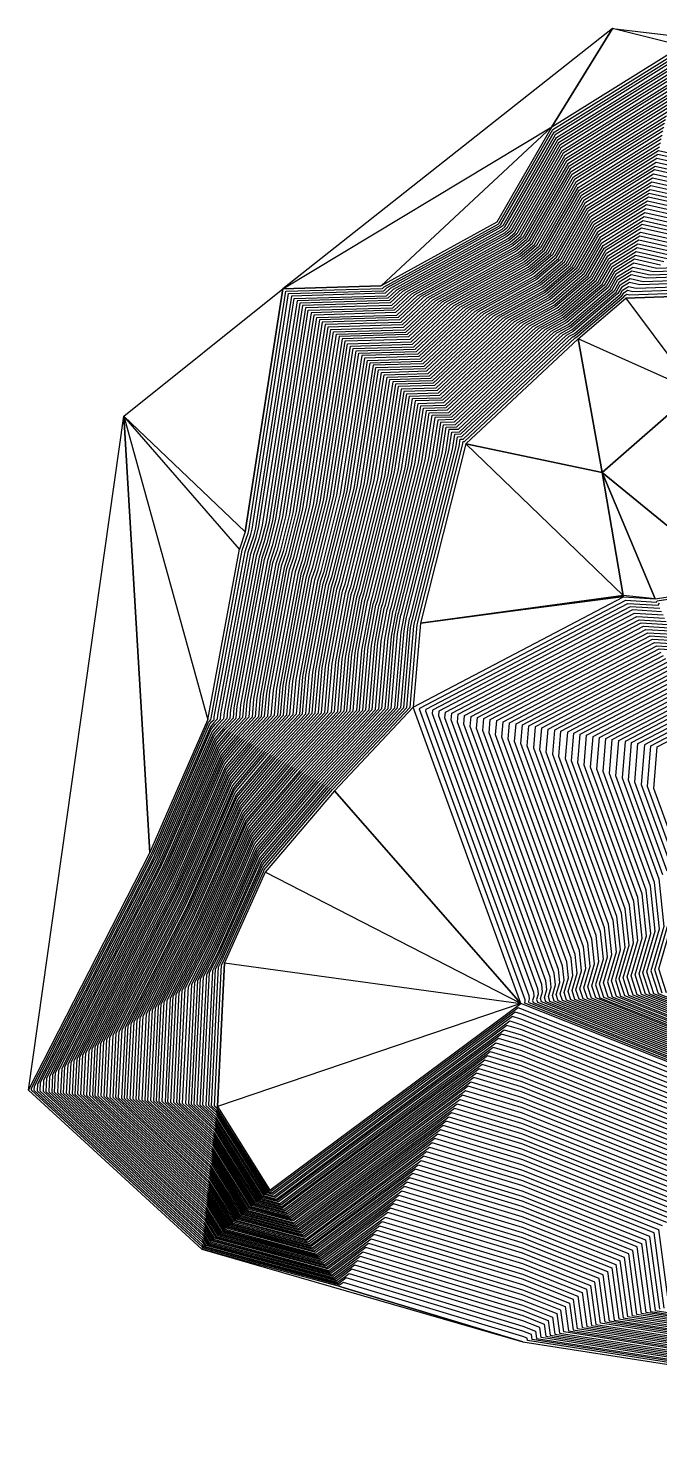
# Model space of a CAD drawing. Extents: x 7084 to 11035, y 13750 to 16729.
# Drawn here: x 7084 to 8402, y 13750 to 16729 of the extents above; entities that cross this region are included whole.
import ezdxf

# ---------------------------------------------------------------- set-up
doc = ezdxf.new("R2010")
doc.units = 0
doc.layers.add('Default', color=7, linetype='Continuous')

msp = doc.modelspace()

# ---------------------------------------------------------------- linework, layer by layer
at = {"layer": 'Default'}
for points in [[(7337.6, 15006.9), (7283.3, 15919.5), (7615.6, 16185.5), (7537, 15677.8), (7524.9, 15641.5), (7283.3, 15919.5), (7337.6, 15006.9), (7458.5, 15284.9), (7524.9, 15641.5), (7283.3, 15919.5), (7537, 15677.8), (7615.6, 16185.5), (7821, 16191.5), (7615.6, 16185.5), (8177.4, 16523.9), (8062.6, 16324.5), (7821, 16191.5), (8177.4, 16523.9), (8304.3, 16729.4), (10497.4, 16469.5)], [(8449.3, 16693.2), (8304.3, 16729.4), (7615.6, 16185.5), (8177.4, 16523.9), (8062.6, 16324.5)], [(8449.3, 16693.2), (8304.3, 16729.4), (8177.4, 16523.9), (7821, 16191.5)], [(8177.4, 16523.9), (8449.3, 16693.2)], [(8929.6, 13862.8), (8126.5, 13987.8), (8125.9, 13992.9), (8116.9, 13996.4), (7742.2, 14109.5), (7734.1, 14103.5), (7448.6, 14180.8), (7446.9, 14183.5), (7090, 14510.8), (7090.2, 14515.4), (7340, 15003.4), (7341.3, 15006.3), (7460.3, 15280.1), (7462.5, 15282.7), (7465.1, 15285.4), (7465.3, 15288.1), (7530.7, 15639.2), (7542.6, 15674.9), (7544.1, 15680.6), (7621.4, 16180.5), (7823.7, 16186.4), (7827.3, 16189.8), (8065.2, 16320.7), (8066.8, 16322.1), (8179.8, 16518.4), (8447.5, 16685.1)], [(8926.6, 13867), (8136.1, 13990), (8134.7, 14000.2), (8116.9, 14007.3), (7748, 14118.6), (7731.8, 14106.6), (7450.8, 14182.7), (7447.4, 14188.1), (7096, 14510.3), (7096.5, 14519.5), (7342.4, 14999.9), (7345, 15005.7), (7462.2, 15275.2), (7466.6, 15280.4), (7471.7, 15285.8), (7472.1, 15291.2), (7536.6, 15636.8), (7548.3, 15671.9), (7551.2, 15683.4), (7627.3, 16175.5), (7826.4, 16181.4), (7833.6, 16188.1), (8067.9, 16317), (8070.9, 16319.6), (8182.2, 16512.9), (8445.7, 16676.9)], [(8443.9, 16668.8), (8184.6, 16507.4), (8075.1, 16317.2), (8070.5, 16313.3), (7840, 16186.4), (7829.1, 16176.3), (7633.2, 16170.5), (7558.3, 15686.3), (7553.9, 15669), (7542.4, 15634.4), (7479, 15294.3), (7478.3, 15286.2), (7470.7, 15278.1), (7464, 15270.3), (7348.8, 15005.1), (7344.8, 14996.3), (7102.8, 14523.6), (7102.1, 14509.8), (7447.9, 14192.7), (7452.9, 14184.6), (7729.6, 14109.7), (7753.8, 14127.7), (8116.8, 14018.1), (8143.5, 14007.5), (8145.6, 13992.3), (8923.6, 13871.2)], [(7109.1, 14527.7), (7347.2, 14992.8), (7352.5, 15004.5), (7465.9, 15265.4), (7474.8, 15275.8), (7484.9, 15286.6), (7485.8, 15297.4), (7548.2, 15632), (7559.5, 15666), (7565.4, 15689.1), (7639.1, 16165.5), (7831.9, 16171.2), (7846.3, 16184.7), (8073.1, 16309.5), (8079.2, 16314.7), (8187, 16501.9), (8442.1, 16660.7)], [(8440.3, 16652.6), (8189.3, 16496.4), (8083.4, 16312.3), (8075.7, 16305.8), (7852.6, 16183), (7834.6, 16166.1), (7645, 16160.6), (7572.5, 15691.9), (7565.2, 15663.1), (7554, 15629.6), (7492.7, 15300.5), (7491.5, 15287), (7478.8, 15273.6), (7467.7, 15260.5), (7356.2, 15003.9), (7349.6, 14989.2), (7115.4, 14531.8), (7114.3, 14508.7), (7448.9, 14201.9), (7457.3, 14188.4), (7725, 14115.9), (7765.3, 14145.9), (8116.7, 14039.9), (8161.2, 14022.2), (8164.7, 13996.8), (8917.6, 13879.7)], [(8438.5, 16644.5), (8191.7, 16490.9), (8087.5, 16309.9), (8078.3, 16302), (7859, 16181.3), (7837.3, 16161.1), (7650.8, 16155.6), (7579.6, 15694.7), (7570.8, 15660.1), (7559.8, 15627.2), (7499.5, 15303.6), (7498.1, 15287.4), (7482.9, 15271.3), (7469.5, 15255.6), (7359.9, 15003.2), (7352, 14985.7), (7121.7, 14535.9), (7120.3, 14508.2), (7449.4, 14206.5), (7459.5, 14190.3), (7722.7, 14119), (7771.1, 14155), (8116.6, 14050.7), (8170.1, 14029.5), (8174.2, 13999.1), (8914.6, 13883.9)], [(8434.9, 16628.3), (8196.5, 16479.9), (8095.8, 16305), (8083.5, 16294.6), (7871.6, 16178), (7842.7, 16150.9), (7662.6, 16145.6), (7593.7, 15700.4), (7582.1, 15654.3), (7571.5, 15622.5), (7513.2, 15309.8), (7511.3, 15288.2), (7491.1, 15266.7), (7473.2, 15245.8), (7367.3, 15002), (7356.8, 14978.6), (7134.3, 14544), (7132.5, 14507.1), (7450.3, 14215.6), (7463.9, 14194.1), (7718.2, 14125.2), (7782.7, 14173.2), (8116.5, 14072.5), (8187.8, 14044.2), (8193.3, 14003.6), (8908.5, 13892.3)], [(8436.7, 16636.4), (8194.1, 16485.4), (8091.7, 16307.4), (8080.9, 16298.3), (7865.3, 16179.7), (7840, 16156), (7656.7, 16150.6), (7586.6, 15697.6), (7576.4, 15657.2), (7565.6, 15624.9), (7506.3, 15306.7), (7504.7, 15287.8)], [(8905.5, 13896.5), (8202.8, 14005.9), (8196.6, 14051.5), (8116.4, 14083.4), (7788.5, 14182.3), (7715.9, 14128.3), (7466.1, 14196), (7450.8, 14220.2), (7138.5, 14506.6), (7140.6, 14548.1), (7359.2, 14975.1), (7371, 15001.4), (7475.1, 15240.9), (7495.1, 15264.4), (7517.9, 15288.7), (7520, 15312.9), (7577.3, 15620.1), (7587.7, 15651.3), (7600.8, 15703.2), (7668.5, 16140.6), (7845.5, 16145.8), (7878, 16176.3), (8086.2, 16290.8), (8100, 16302.6), (8198.9, 16474.4), (8433.1, 16620.2)], [(8431.3, 16612.1), (8201.3, 16468.9), (8104.1, 16300.1), (8088.8, 16287.1), (7884.3, 16174.6), (7848.2, 16140.7), (7674.4, 16135.6), (7607.9, 15706), (7593.3, 15648.4), (7583.1, 15617.7), (7526.9, 15316), (7524.6, 15289.1), (7499.2, 15262.2), (7476.9, 15236), (7374.7, 15000.8), (7361.6, 14971.6), (7146.9, 14552.2), (7144.6, 14506.1), (7451.3, 14224.8), (7468.2, 14197.9), (7713.6, 14131.4), (7794.3, 14191.4), (8116.3, 14094.2), (8205.5, 14058.9), (8212.4, 14008.1), (8902.5, 13900.7)], [(8429.5, 16604), (8203.7, 16463.4), (8108.3, 16297.7), (8091.4, 16283.3), (7890.6, 16172.9), (7850.9, 16135.7), (7680.3, 16130.6), (7615, 15708.9), (7598.9, 15645.4), (7588.9, 15615.3), (7533.7, 15319.1), (7531.2, 15289.5), (7503.3, 15259.9), (7478.8, 15231.1), (7378.4, 15000.2), (7364, 14968), (7153.2, 14556.3), (7150.7, 14505.6), (7451.8, 14229.4), (7470.4, 14199.8), (7711.3, 14134.5), (7800.1, 14200.5)], [(8896.5, 13909.1), (8231.4, 14012.6), (8223.1, 14073.5), (8116.2, 14116), (7805.9, 14209.6), (7709.1, 14137.6), (7472.6, 14201.7), (7452.3, 14234), (7156.8, 14505), (7159.5, 14560.4), (7366.4, 14964.5), (7382.1, 14999.5), (7480.6, 15226.2), (7507.4, 15257.6), (7537.8, 15289.9), (7540.5, 15322.2), (7594.7, 15612.9), (7604.6, 15642.5), (7622.1, 15711.7), (7686.1, 16125.7), (7853.6, 16130.6), (7897, 16171.2), (8094, 16279.6), (8112.4, 16295.3), (8206, 16457.9), (8427.7, 16595.9)], [(8425.9, 16587.8), (8208.4, 16452.4), (8116.6, 16292.8), (8096.6, 16275.8), (7903.3, 16169.5), (7856.3, 16125.5), (7692, 16120.7), (7629.2, 15714.5), (7610.2, 15639.6), (7600.5, 15610.6), (7547.4, 15325.3), (7544.4, 15290.3), (7511.4, 15255.3), (7482.5, 15221.3), (7385.8, 14998.9), (7368.8, 14960.9), (7165.8, 14564.5), (7162.8, 14504.5), (7452.8, 14238.6), (7474.8, 14203.6), (7706.8, 14140.7)], [(8422.3, 16571.6), (8213.2, 16441.4), (8124.9, 16288), (8101.8, 16268.4), (7916, 16166.1), (7861.8, 16115.3), (7703.8, 16110.7), (7643.4, 15720.2), (7621.5, 15633.7), (7612.2, 15605.8), (7561.1, 15331.5), (7557.6, 15291.1), (7519.6, 15250.8), (7486.2, 15211.6), (7393.2, 14997.7), (7373.6, 14953.9), (7178.4, 14572.6), (7175, 14503.5), (7453.8, 14247.8), (7479.2, 14207.4), (7702.2, 14147), (7823.2, 14236.9), (8116, 14148.6), (8249.7, 14095.5), (8260.1, 14019.4), (8887.5, 13921.8)], [(8424.1, 16579.7), (8210.8, 16446.9), (8120.7, 16290.4), (8099.2, 16272.1), (7909.6, 16167.8), (7859.1, 16120.4), (7697.9, 16115.7), (7636.3, 15717.3), (7615.8, 15636.6), (7606.4, 15608.2), (7554.2, 15328.4), (7551, 15290.7), (7515.5, 15253)], [(8420.5, 16563.5), (8215.6, 16435.9), (8129, 16285.5), (8104.5, 16264.6), (7922.3, 16164.4), (7864.5, 16110.3), (7709.7, 16105.7), (7650.5, 15723), (7627.1, 15630.7), (7618, 15603.4), (7567.9, 15334.6), (7564.2, 15291.5), (7523.6, 15248.5), (7488, 15206.7), (7396.9, 14997.1), (7376, 14950.3), (7184.7, 14576.7), (7181, 14502.9), (7454.3, 14252.3), (7481.4, 14209.3), (7700, 14150.1), (7829, 14246), (8116, 14159.4), (8258.5, 14102.9), (8269.6, 14021.7), (8884.4, 13926)], [(8881.4, 13930.2), (8279.1, 14023.9), (8267.4, 14110.2), (8115.9, 14170.3), (7834.8, 14255.1), (7697.7, 14153.2), (7483.5, 14211.2), (7454.8, 14256.9), (7187.1, 14502.4), (7191, 14580.8), (7378.4, 14946.8), (7400.6, 14996.5), (7489.8, 15201.8), (7527.7, 15246.2), (7570.8, 15291.9), (7574.7, 15337.7), (7623.8, 15601), (7632.7, 15627.8), (7657.5, 15725.8), (7715.5, 16100.7), (7867.2, 16105.2), (7928.6, 16162.7), (8107.1, 16260.9), (8133.2, 16283.1), (8218, 16430.4), (8418.7, 16555.4)], [(8878.4, 13934.4), (8288.7, 14026.2), (8276.2, 14117.5), (8115.8, 14181.2), (7840.6, 14264.2), (7695.4, 14156.3), (7485.7, 14213.1), (7455.3, 14261.5), (7193.2, 14501.9), (7197.3, 14584.9), (7380.8, 14943.3), (7404.3, 14995.8), (7491.7, 15196.9), (7531.8, 15243.9), (7577.4, 15292.4), (7581.6, 15340.8), (7629.6, 15598.6), (7638.4, 15624.9), (7664.6, 15728.6), (7721.4, 16095.7), (7870, 16100.1), (7934.9, 16161), (8109.7, 16257.1), (8137.3, 16280.7), (8220.3, 16424.9), (8416.9, 16547.2)], [(7199.3, 14501.3), (7203.6, 14589), (7383.2, 14939.7), (7408, 14995.2), (7493.5, 15192), (7535.9, 15241.6), (7584, 15292.8), (7588.4, 15343.9), (7635.4, 15596.3), (7644, 15621.9), (7671.7, 15731.5), (7727.3, 16090.8), (7872.7, 16095), (7941.3, 16159.3), (8112.3, 16253.4), (8141.5, 16278.2), (8222.7, 16419.4), (8415.1, 16539.1)], [(8413.3, 16531), (8225.1, 16413.9), (8145.6, 16275.8), (8114.9, 16249.7), (7947.6, 16157.6), (7875.4, 16090), (7733.2, 16085.8), (7678.8, 15734.3), (7649.6, 15619), (7641.3, 15593.9), (7595.3, 15347), (7590.6, 15293.2), (7539.9, 15239.4), (7495.4, 15187.1), (7411.7, 14994.6), (7385.6, 14936.2), (7209.9, 14593.1), (7205.3, 14500.8), (7456.3, 14270.7), (7490.1, 14216.9), (7690.9, 14162.5), (7852.2, 14282.4), (8115.7, 14202.9), (8293.9, 14132.2), (8307.7, 14030.7), (8872.4, 13942.8)], [(8411.5, 16522.9), (8227.5, 16408.4), (8149.8, 16273.4), (8117.5, 16245.9), (7953.9, 16155.9), (7878.1, 16084.9), (7739.1, 16080.8), (7685.9, 15737.1), (7655.3, 15616), (7647.1, 15591.5), (7602.1, 15350.1), (7597.2, 15293.6), (7544, 15237.1), (7497.2, 15182.2), (7415.4, 14994), (7388, 14932.6), (7216.2, 14597.2), (7211.4, 14500.3), (7456.8, 14275.3), (7492.3, 14218.8), (7688.6, 14165.6), (7858, 14291.5), (8115.6, 14213.8), (8302.8, 14139.5), (8317.3, 14033), (8869.4, 13947)], [(8409.7, 16514.8), (8229.9, 16402.9), (8153.9, 16270.9), (8120.1, 16242.2), (7960.3, 16154.2), (7880.8, 16079.8), (7745, 16075.8), (7693, 15739.9), (7660.9, 15613.1), (7652.9, 15589.1), (7608.9, 15353.2), (7603.9, 15294), (7548.1, 15234.8), (7499.1, 15177.3), (7419.1, 14993.4), (7390.4, 14929.1), (7222.5, 14601.3), (7217.5, 14499.8), (7457.3, 14279.9), (7494.5, 14220.7), (7686.3, 14168.7), (7863.8, 14300.6)], [(8863.4, 13955.5), (8336.3, 14037.5), (8320.4, 14154.2), (8115.5, 14235.5), (7869.6, 14309.7), (7684, 14171.8), (7496.6, 14222.6), (7457.8, 14284.5), (7223.5, 14499.2), (7228.8, 14605.3), (7392.8, 14925.6), (7422.8, 14992.8), (7500.9, 15172.4), (7552.2, 15232.5), (7610.5, 15294.4), (7615.8, 15356.3), (7658.7, 15586.7), (7666.5, 15610.1), (7700.1, 15742.8), (7750.8, 16070.8), (7883.6, 16074.7), (7966.6, 16152.5), (8122.8, 16238.4), (8158.1, 16268.5), (8232.3, 16397.4), (8407.9, 16506.7)], [(8860.4, 13959.7), (8345.9, 14039.7), (8329.3, 14161.5), (8115.4, 14246.4), (7875.3, 14318.8), (7681.8, 14174.9), (7498.8, 14224.5), (7458.3, 14289), (7229.6, 14498.7), (7235.2, 14609.4), (7395.2, 14922), (7426.5, 14992.2), (7502.8, 15167.5), (7556.2, 15230.3), (7617.1, 15294.8), (7622.6, 15359.4), (7664.5, 15584.3), (7672.1, 15607.2), (7707.2, 15745.6), (7756.7, 16065.8), (7886.3, 16069.6), (7972.9, 16150.8), (8125.4, 16234.7), (8162.2, 16266.1), (8234.7, 16391.9), (8406.1, 16498.6)], [(8854.3, 13968.1), (8365, 14044.3), (8347, 14176.2), (8115.3, 14268.1), (7886.9, 14337), (7677.2, 14181.1), (7503.2, 14228.3), (7459.3, 14298.2), (7241.8, 14497.7), (7247.8, 14617.6), (7400, 14915), (7434, 14990.9), (7506.5, 15157.7), (7564.4, 15225.7), (7630.3, 15295.7), (7636.3, 15365.6), (7676.2, 15579.6), (7683.4, 15601.3), (7721.4, 15751.2), (7768.5, 16055.9), (7891.7, 16059.5), (7985.6, 16147.4), (8130.6, 16227.2), (8170.5, 16261.2), (8239.4, 16380.9), (8402.5, 16482.4)], [(8128, 16231), (8166.4, 16263.6), (8237, 16386.4), (8404.3, 16490.5)], [(8851.3, 13972.3), (8374.5, 14046.5), (8355.8, 14183.5), (8115.2, 14279), (7892.7, 14346.1), (7674.9, 14184.2), (7505.4, 14230.2), (7459.8, 14302.8), (7247.8, 14497.1), (7254.1, 14621.7), (7402.4, 14911.4), (7437.7, 14990.3), (7508.3, 15152.8), (7568.5, 15223.4), (7636.9, 15296.1), (7643.1, 15368.7), (7682, 15577.2), (7689, 15598.4), (7728.4, 15754.1), (7774.4, 16050.9), (7894.5, 16054.4), (7991.9, 16145.7), (8133.2, 16223.5), (8174.7, 16258.8), (8241.8, 16375.4), (8400.7, 16474.3), (8605.6, 16428.4)], [(8598.4, 16421.5), (8399, 16466.2), (8244.2, 16369.9), (8178.9, 16256.3), (8135.8, 16219.7), (7998.3, 16144), (7897.2, 16049.3), (7780.2, 16045.9), (7735.5, 15756.9), (7694.7, 15595.4), (7687.8, 15574.8), (7650, 15371.8), (7643.5, 15296.5), (7572.5, 15221.1), (7510.1, 15147.9), (7441.4, 14989.7), (7404.8, 14907.9), (7260.4, 14625.8), (7253.9, 14496.6), (7460.3, 14307.4), (7507.6, 14232.1), (7672.6, 14187.3), (7898.5, 14355.2), (8115.2, 14289.9), (8364.7, 14190.9), (8384, 14048.8), (8848.3, 13976.5)], [(8591.2, 16414.6), (8397.2, 16458.1), (8246.6, 16364.4), (8183, 16253.9), (8138.4, 16216), (8004.6, 16142.3), (7899.9, 16044.2), (7786.1, 16040.9), (7742.6, 15759.7), (7700.3, 15592.5), (7693.6, 15572.4), (7656.8, 15374.9), (7650.1, 15296.9), (7576.6, 15218.9), (7512, 15143.1), (7445.1, 14989.1), (7407.2, 14904.3), (7266.7, 14629.9), (7260, 14496.1), (7460.7, 14312), (7509.8, 14234), (7670.4, 14190.4), (7904.3, 14364.3), (8115.1, 14300.7), (8373.5, 14198.2), (8393.6, 14051), (8845.3, 13980.7)], [(8403.1, 14053.3), (8382.4, 14205.5), (8115, 14311.6), (7910.1, 14373.4), (7668.1, 14193.5), (7511.9, 14235.9), (7461.2, 14316.6), (7266.1, 14495.6), (7273, 14634), (7409.6, 14900.8), (7448.8, 14988.5), (7513.8, 15138.2), (7580.7, 15216.6), (7656.7, 15297.3), (7663.6, 15378), (7699.4, 15570), (7705.9, 15589.6), (7749.7, 15762.5), (7792, 16035.9), (7902.6, 16039.2), (8010.9, 16140.6), (8141.1, 16212.2), (8187.2, 16251.5), (8249, 16358.8), (8395.4, 16450), (8584, 16407.7)], [(8412.6, 14055.6), (8391.2, 14212.9), (8115, 14322.5), (7915.9, 14382.5), (7665.8, 14196.7), (7514.1, 14237.7), (7461.7, 14321.2), (7272.1, 14495), (7279.3, 14638), (7412, 14897.3), (7452.5, 14987.8), (7515.7, 15133.3), (7584.7, 15214.3), (7663.3, 15297.7), (7670.5, 15381.1), (7705.2, 15567.7), (7711.6, 15586.6), (7756.8, 15765.4), (7797.9, 16030.9), (7905.3, 16034.1), (8017.3, 16139), (8143.7, 16208.5), (8191.3, 16249), (8251.3, 16353.3), (8393.6, 16441.9), (8576.9, 16400.8)], [(8569.7, 16393.9), (8391.8, 16433.8), (8253.7, 16347.8), (8195.5, 16246.6), (8146.3, 16204.8), (8023.6, 16137.3), (7908.1, 16029), (7803.8, 16025.9), (7763.9, 15768.2), (7717.2, 15583.7), (7711.1, 15565.3), (7677.3, 15384.2), (7669.9, 15298.1), (7588.8, 15212), (7517.5, 15128.4), (7456.2, 14987.2), (7414.4, 14893.7), (7285.6, 14642.1), (7278.2, 14494.5), (7462.2, 14325.8), (7516.3, 14239.6), (7663.5, 14199.8), (7921.7, 14391.7), (8114.9, 14333.4), (8400.1, 14220.2), (8422.2, 14057.8)], [(8408.9, 14227.5), (8114.8, 14344.2), (7927.4, 14400.8), (7661.3, 14202.9), (7518.5, 14241.5), (7462.7, 14330.3), (7284.3, 14494), (7291.9, 14646.2), (7416.8, 14890.2), (7459.9, 14986.6), (7519.4, 15123.5), (7592.9, 15209.7), (7676.6, 15298.5), (7684.2, 15387.3), (7716.9, 15562.9), (7722.8, 15580.7), (7771, 15771), (7809.7, 16021), (7910.8, 16023.9), (8029.9, 16135.6), (8148.9, 16201), (8199.6, 16244.2), (8256.1, 16342.3), (8390, 16425.7), (8562.5, 16387)], [(8417.7, 14234.8), (8114.8, 14355.1), (7933.2, 14409.9), (7659, 14206), (7520.7, 14243.4), (7463.2, 14334.9), (7290.3, 14493.5), (7298.2, 14650.3), (7419.2, 14886.7), (7463.6, 14986), (7521.2, 15118.6), (7597, 15207.5), (7683.2, 15298.9), (7691, 15390.4), (7722.7, 15560.5), (7728.5, 15577.8), (7778.1, 15773.8), (7815.5, 16016), (7913.5, 16018.9), (8036.3, 16133.9), (8151.5, 16197.3), (8203.8, 16241.7), (8258.5, 16336.8), (8388.2, 16417.5), (8555.3, 16380.1)], [(8426.6, 14242.2), (8114.7, 14366), (7939, 14419), (7656.7, 14209.1), (7522.9, 14245.3), (7463.7, 14339.5), (7296.4, 14492.9), (7304.5, 14654.4), (7421.6, 14883.1), (7467.3, 14985.4), (7523.1, 15113.7), (7601, 15205.2), (7689.8, 15299.4), (7697.8, 15393.5), (7728.5, 15558.1), (7734.1, 15574.9), (7785.2, 15776.7), (7821.4, 16011), (7916.2, 16013.8), (8042.6, 16132.2), (8154.1, 16193.5), (8207.9, 16239.3), (8260.9, 16331.3), (8386.4, 16409.4), (8548.1, 16373.2)], [(8444.3, 14256.8), (8114.6, 14387.7), (7950.6, 14437.2), (7652.2, 14215.3), (7527.2, 14249.1), (7464.7, 14348.7), (7308.6, 14491.9), (7317.1, 14662.6), (7426.4, 14876), (7474.7, 14984.1), (7526.8, 15103.9), (7609.2, 15200.6), (7703, 15300.2), (7711.5, 15399.7), (7740.1, 15553.4), (7745.3, 15569), (7799.3, 15782.3), (7833.2, 16001), (7921.7, 16003.6), (8055.3, 16128.8), (8159.4, 16186.1), (8216.2, 16234.4), (8265.7, 16320.3), (8382.8, 16393.2), (8533.7, 16359.4)], [(7471, 14984.8), (7524.9, 15108.8), (7605.1, 15202.9), (7696.4, 15299.8), (7704.7, 15396.6), (7734.3, 15555.7), (7739.7, 15571.9), (7792.3, 15779.5), (7827.3, 16006), (7918.9, 16008.7), (8048.9, 16130.5), (8156.7, 16189.8), (8212.1, 16236.8), (8263.3, 16325.8), (8384.6, 16401.3), (8540.9, 16366.3)], [(8512.1, 16338.7), (8377.4, 16368.9), (8272.8, 16303.8), (8228.7, 16227.1), (8167.2, 16174.8), (8074.3, 16123.7), (7929.8, 15988.4), (7850.8, 15986.1), (7820.6, 15790.8), (7762.2, 15560.1), (7757.6, 15546.2), (7732, 15409.1), (7722.8, 15301.4), (7621.4, 15193.8), (7532.3, 15089.2), (7485.8, 14982.3), (7433.6, 14865.4), (7336, 14674.8), (7326.8, 14490.3), (7466.2, 14362.5), (7533.8, 14254.8), (7645.3, 14224.6), (7968, 14464.5), (8114.4, 14420.3), (8470.8, 14278.8)], [(8505, 16331.8), (8375.6, 16360.8), (8275.2, 16298.3), (8232.8, 16224.7), (8169.8, 16171.1), (8080.6, 16122), (7932.6, 15983.3), (7856.7, 15981.1), (7827.7, 15793.6), (7767.9, 15557.2), (7763.4, 15543.8), (7738.9, 15412.2), (7729.4, 15301.8), (7625.5, 15191.5), (7534.1, 15084.3), (7489.5, 14981.7), (7436, 14861.9), (7342.3, 14678.9), (7332.8, 14489.8), (7466.7, 14367), (7536, 14256.7), (7643.1, 14227.7), (7973.8, 14473.6), (8114.3, 14431.2), (8479.7, 14286.2)], [(7746, 15551), (7751, 15566), (7806.4, 15785.1), (7839.1, 15996), (7924.4, 15998.5), (8061.6, 16127.1), (8162, 16182.3), (8220.4, 16232), (8268, 16314.8), (8381, 16385.1), (8526.5, 16352.5)], [(8519.3, 16345.6), (8379.2, 16377), (8270.4, 16309.3), (8224.5, 16229.5), (8164.6, 16178.6), (8067.9, 16125.4), (7927.1, 15993.5), (7844.9, 15991)], [(8497.8, 16324.9), (8373.8, 16352.7), (8277.6, 16292.8), (8237, 16222.2), (8172.4, 16167.3), (8086.9, 16120.3), (7935.3, 15978.2), (7862.6, 15976.1), (7834.8, 15796.4), (7773.5, 15554.3), (7769.2, 15541.4), (7745.7, 15415.3), (7736, 15302.2), (7629.6, 15189.2), (7536, 15079.4), (7493.2, 14981.1), (7438.4, 14858.4), (7348.6, 14683), (7338.9, 14489.3), (7467.2, 14371.6), (7538.2, 14258.6), (7640.8, 14230.8), (7979.6, 14482.7), (8114.2, 14442), (8488.5, 14293.5)], [(8506.2, 14308.2), (8114.1, 14463.8), (7991.1, 14500.9), (7636.2, 14237), (7542.5, 14262.4), (7468.2, 14380.8), (7351.1, 14488.2), (7361.2, 14691.2), (7443.2, 14851.3), (7500.6, 14979.8), (7539.7, 15069.7), (7637.7, 15184.7), (7749.2, 15303.1), (7759.4, 15421.5), (7780.9, 15536.7), (7784.8, 15548.4), (7849, 15802.1), (7874.4, 15966.1), (7940.7, 15968.1), (8099.6, 16116.9), (8177.7, 16159.9), (8245.3, 16217.4), (8282.3, 16281.8), (8370.2, 16336.5), (8483.4, 16311.1)], [(8515, 14315.5), (8114, 14474.7), (7996.9, 14510), (7634, 14240.1), (7544.7, 14264.3), (7468.7, 14385.4), (7357.1, 14487.7), (7367.5, 14695.3), (7445.6, 14847.8), (7504.3, 14979.2), (7541.5, 15064.8), (7641.8, 15182.4), (7755.9, 15303.5), (7766.2, 15424.6), (7786.7, 15534.3), (7790.4, 15545.4), (7856.1, 15804.9), (7880.2, 15961.1), (7943.4, 15963), (8105.9, 16115.2), (8180.3, 16156.1), (8249.4, 16214.9), (8284.7, 16276.3), (8368.4, 16328.4), (8476.2, 16304.2)], [(8490.6, 16318), (8372, 16344.6), (8280, 16287.3), (8241.1, 16219.8), (8175, 16163.6), (8093.3, 16118.6), (7938, 15973.1), (7868.5, 15971.1), (7841.9, 15799.3), (7779.1, 15551.3), (7775, 15539.1), (7752.5, 15418.4), (7742.6, 15302.7)], [(7631.7, 14243.2), (7546.9, 14266.2), (7469.2, 14390), (7363.2, 14487.2), (7373.8, 14699.3), (7448, 14844.2), (7508.1, 14978.6), (7543.4, 15059.9), (7645.8, 15180.1), (7762.5, 15303.9), (7773.1, 15427.7), (7792.5, 15531.9), (7796, 15542.5), (7863.2, 15807.7), (7886.1, 15956.1), (7946.2, 15957.9), (8112.2, 16113.5), (8182.9, 16152.4), (8253.6, 16212.5), (8287.1, 16270.8), (8366.6, 16320.3), (8469, 16297.3)], [(8461.8, 16290.4), (8364.8, 16312.2), (8289.5, 16265.3), (8257.7, 16210.1), (8185.5, 16148.6), (8118.6, 16111.8), (7948.9, 15952.8), (7892, 15951.2), (7870.3, 15810.6), (7801.7, 15539.6), (7798.3, 15529.5), (7779.9, 15430.8), (7769.1, 15304.3), (7649.9, 15177.8), (7545.2, 15055), (7511.8, 14978), (7450.4, 14840.7), (7380.1, 14703.4), (7369.3, 14486.6), (7469.7, 14394.6), (7549.1, 14268.1), (7629.4, 14246.3), (8008.5, 14528.2), (8113.9, 14496.4), (8532.7, 14330.2)], [(8124.9, 16110.1), (8188.1, 16144.9), (8261.9, 16207.6), (8291.9, 16259.8), (8363, 16304.1), (8454.6, 16283.5)], [(8559.3, 14352.2), (8113.7, 14529), (8025.9, 14555.5), (7622.6, 14255.7), (7555.6, 14273.8), (7471.1, 14408.3), (7387.5, 14485.1), (7399, 14715.7), (7457.6, 14830.1), (7522.9, 14976.1), (7550.8, 15040.3), (7662.1, 15171), (7788.9, 15305.5), (7800.4, 15440.1), (7815.8, 15522.4), (7818.5, 15530.7), (7891.5, 15819), (7909.6, 15936.2), (7957, 15937.6), (8137.6, 16106.7), (8193.3, 16137.4), (8270.2, 16202.8), (8296.7, 16248.8), (8359.4, 16287.8), (8440.3, 16269.7)], [(8568.1, 14359.5), (8113.6, 14539.9), (8031.7, 14564.6), (7620.3, 14258.8), (7557.8, 14275.7), (7471.6, 14412.9), (7393.6, 14484.5), (7405.3, 14719.8), (7460, 14826.5), (7526.6, 14975.5), (7552.6, 15035.4), (7666.2, 15168.7), (7795.5, 15305.9), (7807.3, 15443.2), (7821.6, 15520), (7824.2, 15527.8), (7898.6, 15821.9), (7915.5, 15931.2), (7959.8, 15932.5), (8143.9, 16105), (8196, 16133.7), (8274.3, 16200.3), (8299, 16243.3), (8357.6, 16279.7), (8433.1, 16262.8)], [(8577, 14366.8), (8113.6, 14550.7), (8037.5, 14573.7), (7618, 14261.9), (7560, 14277.6), (7472.1, 14417.5), (7399.6, 14484), (7411.6, 14723.9), (7462.4, 14823), (7530.3, 14974.9), (7554.4, 15030.5), (7670.3, 15166.4), (7802.1, 15306.4), (7814.1, 15446.3), (7827.4, 15517.6), (7829.8, 15524.9), (7905.7, 15824.7), (7921.4, 15926.2), (7962.5, 15927.4), (8150.2, 16103.3), (8198.6, 16129.9), (8278.5, 16197.9), (8301.4, 16237.8), (8355.8, 16271.6), (8425.9, 16255.9)], [(7455.2, 14833.6), (7519.2, 14976.8), (7548.9, 15045.2), (7658.1, 15173.3), (7782.3, 15305.1), (7793.6, 15437), (7809.9, 15524.8), (7812.9, 15533.7), (7884.4, 15816.2), (7903.8, 15941.2), (7954.3, 15942.7), (8131.2, 16108.4), (8190.7, 16141.2), (8266, 16205.2), (8294.3, 16254.3), (8361.2, 16296), (8447.4, 16276.6)], [(8585.8, 14374.2), (8113.5, 14561.6), (8043.2, 14582.8), (7615.7, 14265), (7562.2, 14279.5), (7472.6, 14422.1), (7405.7, 14483.5), (7417.9, 14728), (7464.8, 14819.5), (7534, 14974.3), (7556.3, 15025.6), (7674.4, 15164.2), (7808.7, 15306.8), (7820.9, 15449.4), (7833.2, 15515.2), (7835.4, 15521.9), (7912.8, 15827.5), (7927.3, 15921.2), (7965.2, 15922.4), (8156.6, 16101.6), (8201.2, 16126.2), (8282.6, 16195.5), (8303.8, 16232.3), (8354, 16263.5), (8418.7, 16249)], [(8411.5, 16242.1), (8352.2, 16255.4), (8306.2, 16226.8), (8286.8, 16193), (8203.8, 16122.5), (8162.9, 16100), (7967.9, 15917.3), (7933.2, 15916.3), (7919.9, 15830.3), (7841.1, 15519), (7839, 15512.8), (7827.8, 15452.5), (7815.3, 15307.2), (7678.4, 15161.9), (7558.1, 15020.7), (7537.7, 14973.7), (7467.2, 14815.9), (7424.2, 14732), (7411.8, 14482.9), (7473.1, 14426.7), (7564.4, 14281.4), (7613.5, 14268.1), (8049, 14591.9), (8113.4, 14572.5), (8594.6, 14381.5)], [(8404.3, 16235.2), (8350.4, 16247.3), (8308.6, 16221.3), (8290.9, 16190.6), (8206.4, 16118.7), (8169.2, 16098.3), (7970.7, 15912.2), (7939.1, 15911.3), (7927, 15833.2), (7846.7, 15516), (7844.8, 15510.5), (7834.6, 15455.6), (7821.9, 15307.6), (7682.5, 15159.6), (7560, 15015.8), (7541.4, 14973.1), (7469.6, 14812.4), (7430.5, 14736.1), (7417.9, 14482.4), (7473.6, 14431.3), (7566.6, 14283.3), (7611.2, 14271.2), (8054.8, 14601), (8113.4, 14583.4), (8603.5, 14388.8)], [(8891.8, 16245.6), (8397.1, 16228.3), (8348.6, 16239.2), (8311, 16215.8), (8295.1, 16188.2), (8209, 16115), (8175.6, 16096.6), (7973.4, 15907.1), (7944.9, 15906.3), (7934.1, 15836), (7852.3, 15513.1), (7850.7, 15508.1), (7841.5, 15458.7), (7828.5, 15308), (7686.6, 15157.3), (7561.8, 15010.9), (7545.1, 14972.4), (7472, 14808.8), (7436.8, 14740.2), (7423.9, 14481.9), (7474.1, 14435.9), (7568.8, 14285.2), (7608.9, 14274.3), (8060.6, 14610.1), (8113.3, 14594.2), (8612.3, 14396.2)], [(8621.2, 14403.5), (8113.2, 14605.1), (8066.4, 14619.2), (7606.6, 14277.4), (7570.9, 14287.1), (7474.6, 14440.5), (7430, 14481.4), (7443.1, 14744.3), (7474.4, 14805.3), (7548.8, 14971.8), (7563.7, 15006), (7690.7, 15155), (7835.2, 15308.4), (7848.3, 15461.8), (7856.5, 15505.7), (7858, 15510.1), (7941.2, 15838.8), (7950.8, 15901.3), (7976.1, 15902), (8181.9, 16094.9), (8211.6, 16111.2), (8299.2, 16185.7), (8313.3, 16210.3), (8346.8, 16231.1), (8389.9, 16221.4), (8893.5, 16239)], [(8857.3, 13963.9), (8355.4, 14042), (8338.1, 14168.9), (8115.4, 14257.3), (7881.1, 14327.9), (7679.5, 14178), (7501, 14226.4), (7458.8, 14293.6), (7235.7, 14498.2), (7241.5, 14613.5), (7397.6, 14918.5), (7430.3, 14991.5), (7504.6, 15162.6), (7560.3, 15228), (7623.7, 15295.2), (7629.4, 15362.5), (7670.3, 15582), (7677.8, 15604.3), (7714.3, 15748.4), (7762.6, 16060.8), (7889, 16064.6), (7979.3, 16149.1), (8128, 16231)], [(8900.1, 16212.6), (8361.2, 16193.8), (8339.6, 16198.7), (8322.9, 16188.3), (8315.8, 16176), (8222.1, 16096.3), (8207.2, 16088.1), (7987, 15881.7), (7974.3, 15881.4), (7969.5, 15850.1), (7880.5, 15498.4), (7879.7, 15496.2), (7875.6, 15474.2), (7861.6, 15310.1), (7706.9, 15145.9), (7571.1, 14986.5), (7563.6, 14969.4), (7484, 14791.2), (7468.3, 14760.7), (7454.3, 14479.3), (7476.6, 14458.8), (7579.7, 14294.7), (7597.5, 14289.8), (8089.6, 14655.6), (8113, 14648.6), (8656.6, 14432.8)], [(8896.8, 16225.8), (8375.6, 16207.6), (8343.2, 16214.9), (8318.1, 16199.3), (8307.5, 16180.9), (8216.9, 16103.7), (8194.6, 16091.5), (7981.5, 15891.9), (7962.6, 15891.3), (7955.3, 15844.5), (7869.2, 15504.3), (7868.1, 15500.9), (7862, 15468), (7848.4, 15309.2), (7698.8, 15150.5)], [(7841.8, 15308.8), (7855.1, 15464.9), (7862.3, 15503.3), (7863.6, 15507.2), (7948.2, 15841.6), (7956.7, 15896.3), (7978.8, 15897), (8188.2, 16093.2), (8214.3, 16107.5), (8303.4, 16183.3), (8315.7, 16204.8), (8345, 16223), (8382.7, 16214.5), (8895.1, 16232.4)], [(8200.9, 16089.8), (8219.5, 16100), (8311.7, 16178.4), (8320.5, 16193.8), (8341.4, 16206.8), (8368.4, 16200.7), (8898.4, 16219.2)], [(8665.4, 14440.2), (8112.9, 14659.4), (8095.4, 14664.7), (7595.3, 14292.9), (7581.9, 14296.6), (7477.1, 14463.4), (7460.4, 14478.7), (7474.6, 14764.7), (7486.4, 14787.6), (7567.3, 14968.7), (7572.9, 14981.6), (7711, 15143.6), (7868.2, 15310.5), (7882.5, 15477.3), (7885.6, 15493.8), (7886.1, 15495.4), (7976.6, 15852.9), (7980.2, 15876.4), (7989.7, 15876.7), (8213.6, 16086.4), (8224.7, 16092.5), (8320, 16173.6), (8325.3, 16182.8), (8337.8, 16190.6), (8354, 16186.9), (8901.7, 16206)], [(7466.4, 14478.2), (7480.9, 14768.8), (7488.8, 14784.1), (7571, 14968.1), (7574.7, 14976.7), (7715.1, 15141.4), (7874.8, 15310.9), (7889.3, 15480.4), (7891.4, 15491.4), (7891.7, 15492.5), (7983.7, 15855.8), (7986.1, 15871.4), (7992.4, 15871.6), (8219.9, 16084.7), (8227.3, 16088.8), (8324.1, 16171.1), (8327.7, 16177.3), (8336, 16182.5), (8346.8, 16180), (8903.4, 16199.4)], [(7574.7, 14967.5), (7576.6, 14971.8), (7719.2, 15139.1), (7881.4, 15311.3), (7896.2, 15483.5), (7897.2, 15489), (7897.4, 15489.6), (7990.8, 15858.6), (7992, 15866.4), (7995.2, 15866.5), (8226.2, 16083), (8229.9, 16085), (8328.3, 16168.7), (8330, 16171.8), (8334.2, 16174.4), (8339.6, 16173.1), (8905, 16192.8)], [(8906.7, 16186.2), (8332.4, 16166.3), (8906.7, 16186.2)], [(8393.3, 15537.7), (8572.6, 15565.2), (8477.2, 15971.4), (8766.8, 15961.4), (8477.2, 15971.4), (8906.7, 16186.2)], [(8572.6, 15565.2), (8282.5, 15801.4), (8326.7, 15544.5), (7997.9, 15861.4), (8282.5, 15801.4), (8232.6, 16081.3), (8332.4, 16166.3), (8477.2, 15971.4), (8282.5, 15801.4), (8393.3, 15537.7), (8326.7, 15544.5), (7903, 15486.6), (7888, 15311.7), (7723.2, 15136.8), (7578.4, 14966.9), (7493.6, 14777), (7478.6, 14477.2), (7493.6, 14777), (8112.7, 14692.1), (7723.2, 15136.8), (8112.7, 14692.1), (7478.6, 14477.2), (7588.4, 14302.3), (8112.7, 14692.1), (7578.4, 14966.9), (7493.6, 14777), (8112.7, 14692.1), (7888, 15311.7), (8327.4, 15541.6), (7903, 15486.6), (8326.7, 15543.5), (8327.4, 15541.6), (8326.7, 15544.5), (7997.9, 15861.4), (8232.6, 16081.3), (8282.5, 15801.4), (7997.9, 15861.4), (7903, 15486.6), (7888, 15311.7), (8327.4, 15541.6), (7903, 15486.6)], [(8232.6, 16081.3), (8332.4, 16166.3), (8477.2, 15971.4), (8232.6, 16081.3), (7997.9, 15861.4)], [(8541.6, 14337.5), (8113.8, 14507.3), (8014.3, 14537.3), (7627.1, 14249.5), (7551.3, 14270), (7470.2, 14399.2), (7375.3, 14486.1), (7386.4, 14707.5), (7452.8, 14837.1), (7515.5, 14977.4), (7547.1, 15050.1), (7654, 15175.6), (7775.7, 15304.7), (7786.7, 15433.9), (7804.1, 15527.1), (7807.3, 15536.6), (7877.3, 15813.4), (7897.9, 15946.2), (7951.6, 15947.8), (8124.9, 16110.1)], [(8647.7, 14425.5), (8113, 14637.7), (8083.8, 14646.5), (7599.8, 14286.7), (7577.5, 14292.8), (7476.1, 14454.2), (7448.2, 14479.8), (7462, 14756.6), (7481.6, 14794.7), (7559.9, 14970), (7569.2, 14991.4), (7702.9, 15148.2), (7855, 15309.7), (7868.8, 15471.1), (7873.9, 15498.5), (7874.8, 15501.3), (7962.4, 15847.3), (7968.5, 15886.3), (7984.3, 15886.8), (8200.9, 16089.8)], [(8393.3, 15537.7), (8282.5, 15801.4), (8477.2, 15971.4), (8232.6, 16081.3)], [(7844.9, 15991), (7813.5, 15788), (7756.6, 15563.1), (7751.8, 15548.6), (7725.2, 15406), (7716.2, 15301), (7617.3, 15196.1), (7530.5, 15094.1), (7482.1, 14982.9), (7431.2, 14869), (7329.7, 14670.7), (7320.7, 14490.8), (7465.7, 14357.9), (7531.6, 14252.9), (7647.6, 14221.5), (7962.2, 14455.4), (8114.4, 14409.4), (8462, 14271.5)], [(7446.4, 14178.9), (7083.9, 14511.3), (7283.3, 15919.5), (7458.5, 15284.9), (7524.9, 15641.5)], [(7537, 15677.8), (7283.3, 15919.5), (7458.5, 15284.9)], [(8326.7, 15544.5), (8326.7, 15543.5), (8326.7, 15544.5), (7903, 15486.6), (8326.7, 15543.5), (8327.4, 15541.6), (8326.7, 15544.5), (8282.5, 15801.4), (8572.6, 15565.2)], [(8689, 14467.4), (8121.4, 14692.7), (8121, 14694.1), (8121.8, 14696.9), (8121.5, 14700), (7901.3, 15307.2), (7901.4, 15309.5), (8332.1, 15534.8), (8396.6, 15530.9), (8397.9, 15533.6), (8573.6, 15560.6)], [(8453.1, 14264.2), (8114.5, 14398.6), (7956.4, 14446.3), (7649.9, 14218.4), (7529.4, 14251), (7465.2, 14353.3), (7314.6, 14491.4), (7323.4, 14666.7), (7428.8, 14872.5), (7478.4, 14983.5), (7528.6, 15099), (7613.3, 15198.3), (7709.6, 15300.6), (7718.4, 15402.8), (7746, 15551)], [(7446.4, 14178.9), (8117, 13985.5), (8932.6, 13858.6), (9530.7, 13798.2), (9953.7, 13804.2), (10449.1, 13749.8), (9530.7, 13798.2), (9953.7, 13804.2), (10449.1, 13749.8), (10708.9, 13888.8), (10847.8, 14076.2), (11035.1, 15526.7), (10962.6, 15031.1), (10847.8, 14076.2), (10636.4, 13755.9), (10708.9, 13888.8), (10636.4, 13755.9), (10449.1, 13749.8), (10708.9, 13888.8)], [(8686.2, 14472.7), (8130.1, 14693.3), (8129.2, 14696.2), (8130.8, 14701.8), (8130.2, 14707.9), (7914.5, 15302.7), (7914.9, 15307.3), (8336.7, 15528), (8400, 15524.2), (8402.5, 15529.6)], [(8327.4, 15541.6), (8393.3, 15537.7), (8326.7, 15544.5)], [(8403.3, 15517.5), (8341.3, 15521.2), (7928.3, 15305.1), (7927.7, 15298.3), (8138.9, 14715.8), (8139.9, 14706.7), (8137.4, 14698.3), (8138.8, 14694), (8683.3, 14477.9)], [(8406.6, 15510.8), (8345.9, 15514.4), (7941.7, 15303), (7940.9, 15293.8), (8147.7, 14723.7), (8149, 14711.5), (8145.6, 14700.3), (8147.5, 14694.6), (8680.4, 14483.1)], [(8677.5, 14488.4), (8156.2, 14695.3), (8153.9, 14702.4), (8158, 14716.4), (8156.4, 14731.6), (7954.2, 15289.3), (7955.1, 15300.8), (8350.6, 15507.7), (8409.9, 15504.1)], [(8674.6, 14493.6), (8164.9, 14695.9), (8162.1, 14704.5), (8167.1, 14721.3), (8165.1, 14739.5), (7967.4, 15284.8), (7968.5, 15298.6), (8355.2, 15500.9), (8413.2, 15497.4)], [(7980.6, 15280.3), (7981.9, 15296.4), (8359.8, 15494.1), (8416.5, 15490.7)], [(8668.8, 14504.1), (8182.2, 14697.2), (8178.6, 14708.6), (8185.2, 14731), (8182.6, 14755.3), (7993.9, 15275.8), (7995.3, 15294.2), (8364.4, 15487.3)], [(8007.1, 15271.3), (8008.8, 15292), (8369.1, 15480.5), (8423.1, 15477.3)], [(8663, 14514.6), (8199.6, 14698.5), (8195, 14712.7), (8203.3, 14740.8), (8200.1, 14771.1), (8020.3, 15266.8), (8022.2, 15289.8), (8373.7, 15473.7), (8426.4, 15470.6)], [(8660.1, 14519.8), (8208.3, 14699.1), (8203.3, 14714.8), (8212.4, 14745.6), (8208.8, 14779), (8033.6, 15262.3), (8035.6, 15287.6), (8378.3, 15466.9), (8429.7, 15463.9)], [(8364.4, 15487.3), (8419.8, 15484)], [(8657.2, 14525.1), (8217, 14699.8), (8211.5, 14716.9), (8221.4, 14750.5), (8217.6, 14786.9), (8046.8, 15257.9), (8049, 15285.4), (8383, 15460.1), (8433, 15457.1)], [(8654.3, 14530.3), (8225.7, 14700.4), (8219.7, 14719), (8230.5, 14755.4), (8226.3, 14794.8), (8060, 15253.4), (8062.4, 15283.2), (8387.6, 15453.3), (8436.3, 15450.4)], [(8651.4, 14535.6), (8234.4, 14701.1), (8228, 14721), (8239.5, 14760.3), (8235, 14802.7), (8073.3, 15248.9), (8075.8, 15281), (8392.2, 15446.6), (8439.7, 15443.7)], [(8648.5, 14540.8), (8243.1, 14701.7), (8236.2, 14723.1), (8248.6, 14765.1), (8243.8, 14810.6), (8086.5, 15244.4), (8089.2, 15278.9), (8396.8, 15439.8), (8443, 15437)], [(8645.6, 14546.1), (8251.8, 14702.4), (8244.4, 14725.2), (8257.7, 14770), (8252.5, 14818.5), (8099.7, 15239.9), (8102.7, 15276.7), (8401.5, 15433), (8446.3, 15430.3)], [(8642.8, 14551.3), (8260.5, 14703), (8252.7, 14727.2), (8266.7, 14774.9), (8261.3, 14826.4), (8113, 15235.4), (8116.1, 15274.5), (8406.1, 15426.2)], [(8270, 14834.3), (8126.2, 15230.9), (8129.5, 15272.3), (8410.7, 15419.4)], [(8415.3, 15412.6), (8142.9, 15270.1), (8139.4, 15226.4), (8278.7, 14842.3), (8284.8, 14784.6), (8269.1, 14731.4), (8277.9, 14704.3)], [(8634.1, 14567), (8286.5, 14704.9), (8277.4, 14733.4), (8293.9, 14789.5), (8287.5, 14850.2), (8152.6, 15222), (8156.3, 15267.9), (8420, 15405.8)], [(8631.2, 14572.3), (8295.2, 14705.6), (8285.6, 14735.5), (8303, 14794.4), (8296.2, 14858.1), (8165.9, 15217.5), (8169.7, 15265.7), (8424.6, 15399)], [(8429.2, 15392.3), (8183.2, 15263.5), (8179.1, 15213), (8304.9, 14866), (8312, 14799.2), (8293.8, 14737.6), (8303.9, 14706.2)], [(8625.4, 14582.7), (8312.6, 14706.9), (8302, 14739.6), (8321.1, 14804.1), (8313.7, 14873.9), (8192.3, 15208.5), (8196.6, 15261.3), (8433.8, 15385.5)], [(8438.5, 15378.7), (8210, 15259.1), (8205.6, 15204), (8322.4, 14881.8), (8330.1, 14809), (8310.3, 14741.7), (8321.3, 14707.5), (8622.5, 14588)], [(8619.6, 14593.2), (8330, 14708.2), (8318.5, 14743.8), (8339.2, 14813.9), (8331.1, 14889.7), (8218.8, 15199.5), (8223.4, 15257), (8443.1, 15371.9)], [(8616.7, 14598.5), (8338.7, 14708.8), (8326.7, 14745.9), (8348.2, 14818.7), (8339.9, 14897.6), (8232, 15195), (8236.8, 15254.8), (8447.7, 15365.1)], [(8245.3, 15190.5), (8250.2, 15252.6), (8452.4, 15358.3)], [(8610.9, 14609), (8356.1, 14710.1), (8343.2, 14750), (8366.4, 14828.5), (8357.4, 14913.4), (8258.5, 15186.1), (8263.6, 15250.4), (8457, 15351.5)], [(8608, 14614.2), (8364.8, 14710.7), (8351.4, 14752.1), (8375.4, 14833.3), (8366.1, 14921.3), (8271.7, 15181.6), (8277.1, 15248.2), (8461.6, 15344.7)], [(8384.5, 14838.2), (8374.8, 14929.2), (8285, 15177.1), (8290.5, 15246), (8466.2, 15338)], [(8602.3, 14624.7), (8382.1, 14712), (8367.9, 14756.2), (8393.5, 14843.1), (8383.6, 14937.1), (8298.2, 15172.6), (8303.9, 15243.8), (8470.9, 15331.2)], [(8599.4, 14629.9), (8390.8, 14712.7), (8376.1, 14758.3), (8402.6, 14848), (8392.3, 14945), (8311.4, 15168.1), (8317.3, 15241.6), (8475.5, 15324.4)], [(8480.1, 15317.6), (8330.7, 15239.4), (8324.6, 15163.6), (8401, 14952.9), (8411.7, 14852.8), (8384.4, 14760.3), (8399.5, 14713.3), (8596.5, 14635.2)], [(7504.7, 15287.8), (7487, 15269), (7471.4, 15250.7), (7363.6, 15002.6), (7354.4, 14982.2), (7128, 14539.9), (7126.4, 14507.7), (7449.9, 14211), (7461.7, 14192.2), (7720.5, 14122.1), (7776.9, 14164.1), (8116.5, 14061.6), (8178.9, 14036.9), (8183.8, 14001.3), (8911.5, 13888.1)], [(7742.6, 15302.7), (7633.6, 15186.9), (7537.8, 15074.5), (7496.9, 14980.5), (7440.8, 14854.8), (7354.9, 14687.1), (7345, 14488.7), (7467.7, 14376.2), (7540.4, 14260.5), (7638.5, 14233.9), (7985.3, 14491.8), (8114.2, 14452.9), (8497.3, 14300.8)], [(8630, 14410.8), (8113.2, 14616), (8072.2, 14628.3), (7604.4, 14280.5), (7573.1, 14289), (7475.1, 14445), (7436.1, 14480.8), (7449.4, 14748.4), (7476.8, 14801.8), (7552.5, 14971.2), (7565.5, 15001.2), (7694.7, 15152.8), (7841.8, 15308.8)], [(8409.8, 14960.8), (8337.9, 15159.1), (8344.1, 15237.2), (8484.7, 15310.8)], [(8418.5, 14968.7), (8351.1, 15154.6), (8357.5, 15235.1), (8489.4, 15304)], [(8494, 15297.2), (8371, 15232.9), (8364.3, 15150.1), (8427.3, 14976.6)], [(8436, 14984.5), (8377.6, 15145.7), (8384.4, 15230.7), (8498.6, 15290.4)], [(8671.7, 14498.9), (8173.6, 14696.6), (8170.3, 14706.5), (8176.1, 14726.2), (8173.9, 14747.4), (7980.6, 15280.3)], [(8665.9, 14509.4), (8190.9, 14697.9), (8186.8, 14710.7), (8194.2, 14735.9), (8191.4, 14763.2), (8007.1, 15271.3)], [(8444.7, 14992.5), (8390.8, 15141.2), (8397.8, 15228.5), (8503.2, 15283.7)], [(7515.5, 15253), (7484.3, 15216.4), (7389.5, 14998.3), (7371.2, 14957.4), (7172.1, 14568.6), (7168.9, 14504), (7453.3, 14243.2), (7477, 14205.5), (7704.5, 14143.8), (7817.4, 14227.8), (8116.1, 14137.7), (8240.8, 14088.2), (8250.5, 14017.1), (8890.5, 13917.6)], [(8613.8, 14603.7), (8347.4, 14709.5), (8335, 14747.9), (8357.3, 14823.6), (8348.6, 14905.5), (8245.3, 15190.5)], [(7698.8, 15150.5), (7567.4, 14996.3), (7556.2, 14970.6), (7479.2, 14798.2), (7455.7, 14752.5), (7442.1, 14480.3), (7475.6, 14449.6), (7575.3, 14290.9), (7602.1, 14283.6), (8078, 14637.4), (8113.1, 14626.8), (8638.9, 14418.2)], [(7083.9, 14511.3), (7337.6, 15006.9)], [(8435.4, 14249.5), (8114.6, 14376.8), (7944.8, 14428.1), (7654.4, 14212.2), (7525.1, 14247.2), (7464.2, 14344.1), (7302.5, 14492.4), (7310.8, 14658.5), (7424, 14879.6), (7471, 14984.8)], [(8683.1, 14454.8), (8112.8, 14681.2), (8106.9, 14682.9), (7590.7, 14299.2), (7586.2, 14300.4), (7478.1, 14472.6), (7472.5, 14477.7), (7487.2, 14772.9), (7491.2, 14780.5), (7574.7, 14967.5)], [(8736.9, 14132.4), (9416, 14022.4), (9605.7, 14217.3), (10155, 14417.2), (9605.7, 14217.3), (9416, 14022.4), (8736.9, 14132.4), (8691.9, 14462.2), (8112.7, 14692.1), (7578.4, 14966.9)], [(8408.2, 14714), (8392.6, 14762.4), (8420.7, 14857.7)], [(8416.9, 14714.6), (8400.8, 14764.5), (8429.8, 14862.6)], [(8550.4, 14344.8), (8113.8, 14518.1), (8020.1, 14546.4), (7624.8, 14252.6), (7553.5, 14271.9), (7470.7, 14403.8), (7381.4, 14485.6), (7392.7, 14711.6), (7455.2, 14833.6)], [(8639.9, 14556.5), (8269.2, 14703.7), (8260.9, 14729.3), (8275.8, 14779.8), (8270, 14834.3)], [(8605.1, 14619.4), (8373.5, 14711.4), (8359.7, 14754.1), (8384.5, 14838.2)], [(8736.9, 14132.4), (8691.9, 14462.2), (8112.7, 14692.1), (7478.6, 14477.2)], [(8277.9, 14704.3), (8637, 14561.8)], [(8303.9, 14706.2), (8628.3, 14577.5)], [(8674.3, 14447.5), (8112.9, 14670.3), (8101.1, 14673.8), (7593, 14296), (7584.1, 14298.5), (7477.6, 14468), (7466.4, 14478.2)], [(8920.6, 13875.5), (8155.2, 13994.6), (8152.4, 14014.9), (8116.7, 14029), (7759.5, 14136.8), (7727.3, 14112.8), (7455.1, 14186.5), (7448.4, 14197.3), (7108.2, 14509.2), (7109.1, 14527.7)], [(8523.9, 14322.8), (8114, 14485.5), (8002.7, 14519.1), (7631.7, 14243.2)], [(8875.4, 13938.6), (8298.2, 14028.4), (8285.1, 14124.9), (8115.8, 14192), (7846.4, 14273.3), (7693.1, 14159.4), (7487.9, 14215), (7455.8, 14266.1), (7199.3, 14501.3)], [(7863.8, 14300.6), (8115.6, 14224.7), (8311.6, 14146.9), (8326.8, 14035.2), (8866.4, 13951.3)], [(7706.8, 14140.7), (7811.7, 14218.7), (8116.2, 14126.8), (8232, 14080.9), (8241, 14014.9), (8893.5, 13913.4)], [(7800.1, 14200.5), (8116.3, 14105.1), (8214.3, 14066.2), (8221.9, 14010.4), (8899.5, 13904.9)], [(7736.4, 14100.4), (7446.4, 14178.9)], [(7736.4, 14100.4), (8117, 13985.5), (7736.4, 14100.4)]]:
    msp.add_lwpolyline(points, dxfattribs=at)

doc.saveas('drawing.dxf')
